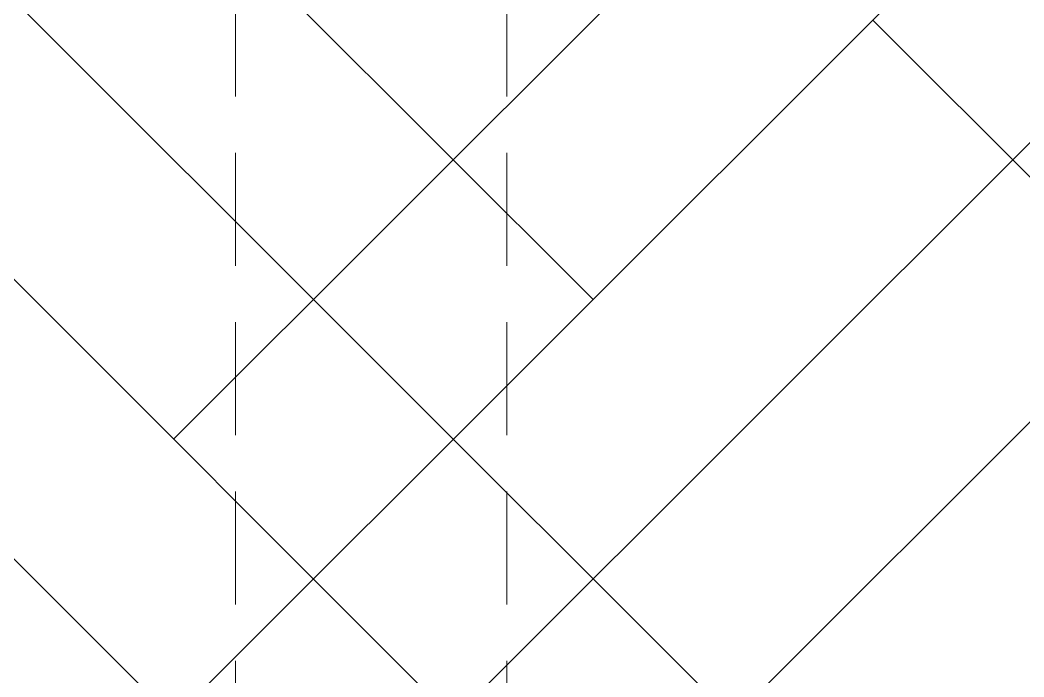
# Model space of a CAD drawing. Header units: millimetres. Extents: x 331487 to 517269, y 198509 to 399936.
# Drawn here: x 402662 to 403772, y 395449 to 396176 of the extents above; entities that cross this region are included whole.
import ezdxf

# ---------------------------------------------------------------- set-up
doc = ezdxf.new("R2010")
doc.units = ezdxf.units.MM
doc.header["$MEASUREMENT"] = 0
doc.linetypes.add('DASHED', pattern=[0.75, 0.5, -0.25])
doc.linetypes.add('DASHED2', pattern=[0.375, 0.25, -0.125])
doc.layers.add('9th_Sunk', color=251, linetype='DASHED', lineweight=5)
doc.layers.add('BEAM', color=1, linetype='Continuous', lineweight=5)

msp = doc.modelspace()

# ---------------------------------------------------------------- linework, layer by layer
at = {"layer": '9th_Sunk', "linetype": 'Continuous'}
for p, q in [((403295.6, 395866.7), (400820.8, 398341.6)), ((402831.6, 395712), (405306.5, 398186.9)), ((403759.7, 395093.3), (401284.8, 397568.2)), ((402433, 395004), (404842.4, 397413.5)), ((403539.6, 395004), (401748.8, 396794.8)), ((402742.3, 395004), (404378.4, 396640.1)), ((404777.1, 395004), (403605, 396176.1)), ((403230.3, 395004), (402212.9, 396021.4)), ((403051.7, 395004), (403914.4, 395866.7))]:
    msp.add_line(p, q, dxfattribs=at)
at = {"layer": 'BEAM', "linetype": 'DASHED2', "ltscale": 500}
for p, q in [((402900.1, 395154), (402900.1, 399536.5)), ((403200.1, 395154), (403200.1, 399536.5))]:
    msp.add_line(p, q, dxfattribs=at)

doc.saveas('drawing.dxf')
